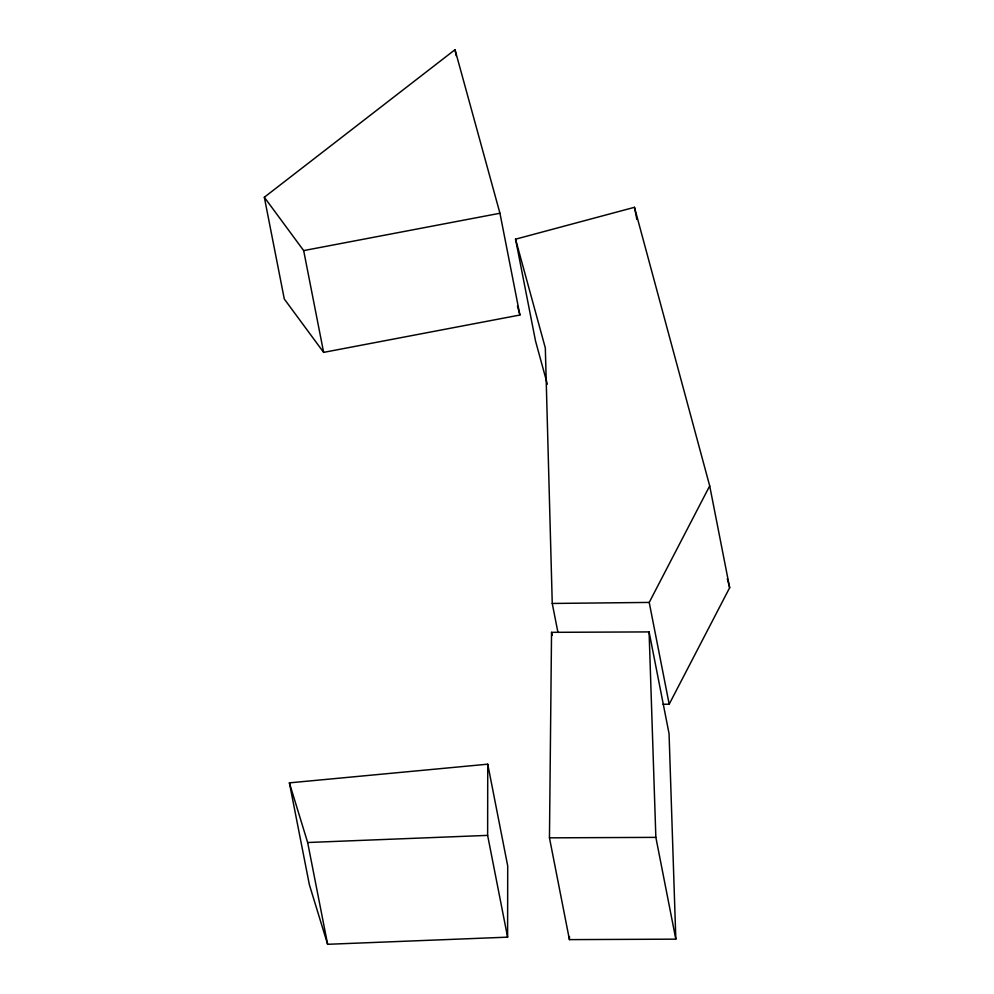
<?xml version="1.0" encoding="UTF-8"?>
<svg xmlns="http://www.w3.org/2000/svg" width="994" height="994" viewBox="0 0 994 994"><rect width="100%" height="100%" fill="white"/><g stroke="black" fill="none" stroke-linecap="round" stroke-linejoin="round"><path stroke-width="1.49" d="M507.599 937.156L487.632 835.382L487.743 764.187L289.391 782.862L309.358 884.648L327.622 944.3L507.599 937.156L507.71 865.96L487.743 764.187M549.458 837.843L551.546 632.333L649.094 631.911L669.061 733.684L675.821 939.156L569.425 939.628L549.458 837.843L655.854 837.37L675.821 939.156M569.425 939.628L569.463 936.534M663.035 704.261L669.186 704.199L649.219 602.426L709.704 485.904L634.47 207.311L515.551 239.181L535.517 340.954L547.346 384.169M669.186 704.199L729.671 587.69L709.704 485.904M264.329 197.247L455.016 49.7L499.945 213.25L519.912 315.023L323.634 352.373L284.296 299.02L264.329 197.247L303.667 250.6L323.634 352.373M303.667 250.6L499.945 213.25M289.391 782.862L307.655 842.514L487.632 835.382M515.551 239.181L545.321 347.95L552.254 603.457L649.219 602.426M517.464 306.102L519.912 315.023M727.297 578.719L729.671 587.69M634.47 207.311L636.856 219.463M455.016 49.7L456.209 55.776M552.254 603.457L557.92 632.321M551.546 632.333L552.142 635.377M307.655 842.514L327.622 944.3M649.094 631.911L655.854 837.37"/></g></svg>
